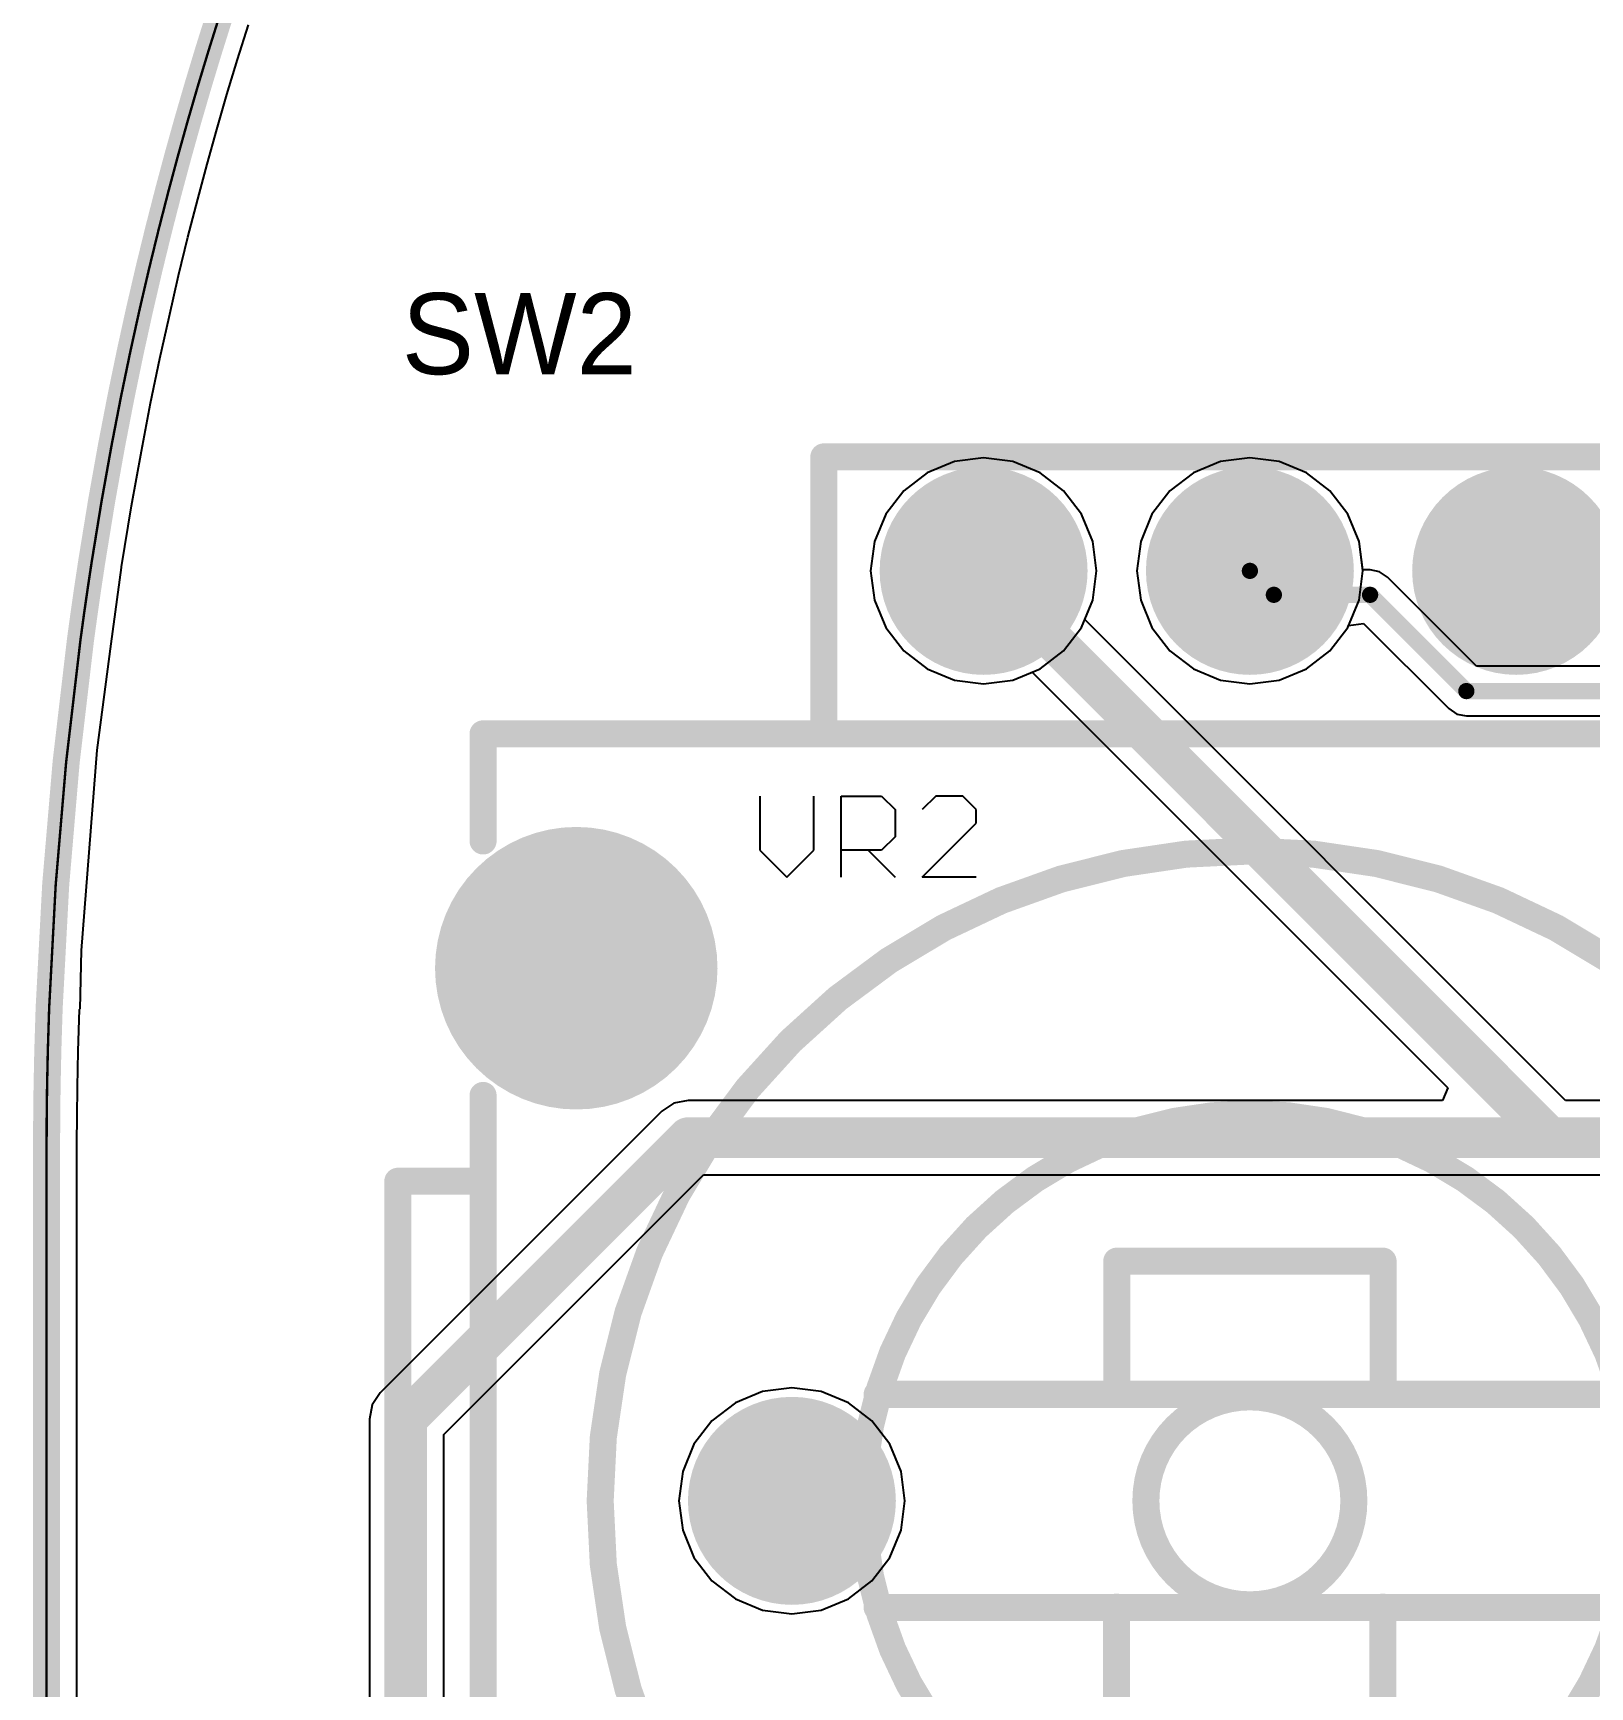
# Model space of a CAD drawing. Header units: millimetres. Extents: x -14 to 86, y -29 to 39.
# Drawn here: x -14.28 to 0.34, y 3.86 to 19.39 of the extents above; entities that cross this region are included whole.
import ezdxf

# ---------------------------------------------------------------- set-up
doc = ezdxf.new("R2010")
doc.units = ezdxf.units.MM
for name, color, linetype in [('BottomLayer', 5, 'Continuous'), ('BottomSolder', 6, 'Continuous'), ('KeepOutLayer', 6, 'Continuous'), ('Mechanical1', 6, 'Continuous'), ('MultiLayer', 9, 'Continuous'), ('PadHoleLayer', 156, 'Continuous'), ('TopLayer', 1, 'Continuous'), ('TopOverlay', 2, 'Continuous'), ('TopSolder', 216, 'Continuous')]:
    doc.layers.add(name, color=color, linetype=linetype)

# ---------------------------------------------------------------- blocks, each defined once
blk = doc.blocks.new('SW_TH_RKJXV1224005_31')
at = {"layer": 'BottomLayer'}
for points, const_width in [([(-4.1527095, 9.510902999999999, 1), (-3.2527113, 9.510902999999999, 1)], 0.8999982), ([(-1.6524605, 9.510902999999999, 1), (-0.7524623, 9.510902999999999, 1)], 0.8999982), ([(0.8472804999999999, 9.510902999999999, 1), (1.7472787, 9.510902999999999, 1)], 0.8999982), ([(-8.15231288, 5.780912999999999, 1), (-6.90231792, 5.780912999999999, 1)], 1.2499975), ([(-5.9526805, 0.780923, 1), (-5.0526823, 0.780923, 1)], 0.8999982)]:
    blk.add_lwpolyline(points, format="xyb", close=True, dxfattribs=dict(at, const_width=const_width))
at = {"layer": 'BottomSolder'}
for points, const_width in [([(-4.190809499999999, 9.510902999999999, 1), (-3.2146113, 9.510902999999999, 1)], 0.9761982), ([(-1.6905605, 9.510902999999999, 1), (-0.7143623, 9.510902999999999, 1)], 0.9761982), ([(0.8091804999999999, 9.510902999999999, 1), (1.7853787, 9.510902999999999, 1)], 0.9761982), ([(-8.19041288, 5.780912999999999, 1), (-6.86421792, 5.780912999999999, 1)], 1.3261975), ([(-5.9907805, 0.780923, 1), (-5.0145823, 0.780923, 1)], 0.9761982)]:
    blk.add_lwpolyline(points, format="xyb", close=True, dxfattribs=dict(at, const_width=const_width))
at = {"layer": 'MultiLayer'}
for points, const_width in [([(-4.1527095, 9.510902999999999, 1), (-3.2527113, 9.510902999999999, 1)], 0.8999982), ([(-1.6524605, 9.510902999999999, 1), (-0.7524623, 9.510902999999999, 1)], 0.8999982), ([(0.8472804999999999, 9.510902999999999, 1), (1.7472787, 9.510902999999999, 1)], 0.8999982), ([(-8.15231288, 5.780912999999999, 1), (-6.90231792, 5.780912999999999, 1)], 1.2499975), ([(-5.9526805, 0.780923, 1), (-5.0526823, 0.780923, 1)], 0.8999982)]:
    blk.add_lwpolyline(points, format="xyb", close=True, dxfattribs=dict(at, const_width=const_width))
at = {"layer": 'PadHoleLayer'}
for points, const_width in [([(-4.0027098, 9.510902999999999, 1), (-3.402711, 9.510902999999999, 1)], 0.5999987999999999), ([(-1.5024608, 9.510902999999999, 1), (-0.9024619999999999, 9.510902999999999, 1)], 0.5999987999999999), ([(0.9972802, 9.510902999999999, 1), (1.597279, 9.510902999999999, 1)], 0.5999987999999999), ([(-7.977314499999999, 5.780912999999999, 1), (-7.0773163, 5.780912999999999, 1)], 0.8999982), ([(-5.9526805, 0.780923, 1), (-5.0526823, 0.780923, 1)], 0.8999982)]:
    blk.add_lwpolyline(points, format="xyb", close=True, dxfattribs=dict(at, const_width=const_width))
at = {"layer": 'TopLayer'}
for points, const_width in [([(-4.1527095, 9.510902999999999, 1), (-3.2527113, 9.510902999999999, 1)], 0.8999982), ([(-1.6524605, 9.510902999999999, 1), (-0.7524623, 9.510902999999999, 1)], 0.8999982), ([(0.8472804999999999, 9.510902999999999, 1), (1.7472787, 9.510902999999999, 1)], 0.8999982), ([(-8.15231288, 5.780912999999999, 1), (-6.90231792, 5.780912999999999, 1)], 1.2499975), ([(-5.9526805, 0.780923, 1), (-5.0526823, 0.780923, 1)], 0.8999982)]:
    blk.add_lwpolyline(points, format="xyb", close=True, dxfattribs=dict(at, const_width=const_width))
at = {"layer": 'TopOverlay'}
for p, q in [((-5.8031634, 7.39648762), (-5.8031634, 6.888652720000001)), ((-5.2953285, 6.888652720000001), (-5.2953285, 7.39648762)), ((-5.04140978, 6.634734), (-5.04140978, 7.39648762)), ((-5.04140978, 7.39648762), (-4.6605317, 7.39648762)), ((-4.6605317, 7.39648762), (-4.53357488, 7.26952826)), ((-4.152696799999999, 7.39648762), (-4.27965616, 7.26952826)), ((-3.89877808, 7.39648762), (-4.152696799999999, 7.39648762)), ((-3.771821259999999, 7.26952826), (-3.89877808, 7.39648762)), ((-4.53357488, 7.26952826), (-4.53357488, 7.015612079999999)), ((-4.27965616, 6.634734), (-3.771821259999999, 7.1425689)), ((-3.771821259999999, 7.1425689), (-3.771821259999999, 7.26952826)), ((-4.53357488, 7.015612079999999), (-4.6605317, 6.888652720000001)), ((-5.8031634, 6.888652720000001), (-5.54924468, 6.634734)), ((-5.54924468, 6.634734), (-5.2953285, 6.888652720000001)), ((-4.6605317, 6.888652720000001), (-5.04140978, 6.888652720000001)), ((-4.78749106, 6.888652720000001), (-4.53357488, 6.634734)), ((-3.771821259999999, 6.634734), (-4.27965616, 6.634734))]:
    blk.add_line(p, q, dxfattribs=at)
at = {"layer": 'TopOverlay', "const_width": 0.254}
for points in [[(-5.2027074, 10.5809034), (2.7972766, 10.5809034)], [(-5.2027074, 7.9809086), (-5.2027074, 10.5809034)], [(-8.4023454, 6.975322599999999), (-8.4023454, 7.9809086)], [(-8.4023454, 7.9809086), (5.9976258, 7.9809086)], [(-8.4023454, -3.0246574), (-8.4023454, 4.5865034)], [(-9.2026994, -2.219071), (-9.2026994, 3.780917)], [(-9.2026994, 3.780917), (-8.4023454, 3.780917)], [(-2.4523446, 1.780921), (-2.4523446, 3.0309312)], [(-2.4523446, 3.0309312), (0.0476504, 3.0309312)], [(0.0476504, 1.780921), (0.0476504, 3.0309312)], [(-4.7023528, 1.780921), (2.2976332, 1.780921)], [(-4.7024798, -0.219837), (2.2976332, -0.219075)], [(-2.4549354, -1.4666722), (-2.4549354, -0.216662)], [(0.0450596, -1.4666722), (0.0450596, -0.216662)]]:
    blk.add_lwpolyline(points, dxfattribs=at)
at = {"layer": 'TopOverlay'}
for points, const_width in [([(-5.266207399999999, 10.5809034, 1), (-5.1392074, 10.5809034, 1)], 0.127), ([(-5.266207399999999, 10.5809034, 1), (-5.1392074, 10.5809034, 1)], 0.127), ([(-8.4658454, 7.9809086, 1), (-8.3388454, 7.9809086, 1)], 0.127), ([(-8.4658454, 7.9809086, 1), (-8.3388454, 7.9809086, 1)], 0.127), ([(-5.266207399999999, 7.9809086, 1), (-5.1392074, 7.9809086, 1)], 0.127), ([(-8.4658454, 6.975322599999999, 1), (-8.3388454, 6.975322599999999, 1)], 0.127), ([(4.8973486, 0.780923, 1), (-7.3027794, 0.780923, 1)], 0.254), ([(-8.4658454, 4.5865034, 1), (-8.3388454, 4.5865034, 1)], 0.127), ([(2.4330406, 0.779399, 1), (-4.8344074, 0.779399, 1)], 0.254), ([(-9.2661994, 3.780917, 1), (-9.139199399999999, 3.780917, 1)], 0.127), ([(-9.2661994, 3.780917, 1), (-9.139199399999999, 3.780917, 1)], 0.127), ([(-8.4658454, 3.780917, 1), (-8.3388454, 3.780917, 1)], 0.127), ([(-2.5158446, 3.0309312, 1), (-2.3888446, 3.0309312, 1)], 0.127), ([(-2.5158446, 3.0309312, 1), (-2.3888446, 3.0309312, 1)], 0.127), ([(-0.0158496, 3.0309312, 1), (0.1111504, 3.0309312, 1)], 0.127), ([(-0.0158496, 3.0309312, 1), (0.1111504, 3.0309312, 1)], 0.127), ([(-4.765852799999999, 1.780921, 1), (-4.6388528, 1.780921, 1)], 0.127), ([(-2.5158446, 1.780921, 1), (-2.3888446, 1.780921, 1)], 0.127), ([(-0.2263394, 0.780923, 1), (-2.1790914, 0.780923, 1)], 0.254), ([(-0.0158496, 1.780921, 1), (0.1111504, 1.780921, 1)], 0.127), ([(-7.3662794, 0.780923, 1), (-7.2392794, 0.780923, 1)], 0.127), ([(-4.897907399999999, 0.779399, 1), (-4.7709074, 0.779399, 1)], 0.127), ([(-2.2425914, 0.780923, 1), (-2.1155914, 0.780923, 1)], 0.127), ([(-0.2898394, 0.780923, 1), (-0.1628394, 0.780923, 1)], 0.127), ([(-4.765979799999999, -0.219837, 1), (-4.6389798, -0.219837, 1)], 0.127), ([(-2.5184354, -0.216662, 1), (-2.3914354, -0.216662, 1)], 0.127), ([(-0.0184404, -0.216662, 1), (0.1085596, -0.216662, 1)], 0.127)]:
    blk.add_lwpolyline(points, format="xyb", close=True, dxfattribs=dict(at, const_width=const_width))
at = {"layer": 'TopSolder'}
for points, const_width in [([(-4.190809499999999, 9.510902999999999, 1), (-3.2146113, 9.510902999999999, 1)], 0.9761982), ([(-1.6905605, 9.510902999999999, 1), (-0.7143623, 9.510902999999999, 1)], 0.9761982), ([(0.8091804999999999, 9.510902999999999, 1), (1.7853787, 9.510902999999999, 1)], 0.9761982), ([(-8.19041288, 5.780912999999999, 1), (-6.86421792, 5.780912999999999, 1)], 1.3261975), ([(-5.9907805, 0.780923, 1), (-5.0145823, 0.780923, 1)], 0.9761982)]:
    blk.add_lwpolyline(points, format="xyb", close=True, dxfattribs=dict(at, const_width=const_width))

msp = doc.modelspace()

# ---------------------------------------------------------------- linework, layer by layer
at = {"layer": 'BottomLayer'}
for p, q in [((-12.35875862, 19.13593074), (-12.25572352, 19.4633596)), ((-12.45779068, 18.80870762), (-12.35875862, 19.13593074)), ((-12.55302544, 18.48130924), (-12.45779068, 18.80870762)), ((-12.64441972, 18.15413184), (-12.55302544, 18.48130924)), ((-12.7320294, 17.8272948), (-12.64441972, 18.15413184)), ((-12.8240663, 17.46835978), (-12.7320294, 17.8272948)), ((-12.9116328, 17.11019438), (-12.8240663, 17.46835978)), ((-13.00227778, 16.71993354), (-12.9116328, 17.11019438)), ((-13.0878072, 16.3307776), (-13.00227778, 16.71993354)), ((-13.17473108, 15.91098164), (-13.0878072, 16.3307776)), ((-13.26191912, 15.46066504), (-13.17473108, 15.91098164)), ((-13.35359788, 14.94856802), (-13.26191912, 15.46066504)), ((-5.3537104, 15.3983817), (-5.62844188, 15.3622121)), ((-5.07897892, 15.3622121), (-5.3537104, 15.3983817)), ((-2.8534614, 15.3983817), (-3.12819288, 15.3622121)), ((-2.57872992, 15.3622121), (-2.8534614, 15.3983817)), ((-5.884451019999999, 15.25616964), (-6.104288019999999, 15.08748062)), ((-5.62844188, 15.3622121), (-5.884451019999999, 15.25616964)), ((-4.82296978, 15.25616964), (-5.07897892, 15.3622121)), ((-4.603132779999999, 15.08748062), (-4.82296978, 15.25616964)), ((-3.38420202, 15.25616964), (-3.60403902, 15.08748062)), ((-3.12819288, 15.3622121), (-3.38420202, 15.25616964)), ((-2.32272078, 15.25616964), (-2.57872992, 15.3622121)), ((-2.10288378, 15.08748062), (-2.32272078, 15.25616964)), ((-6.104288019999999, 15.08748062), (-6.27297704, 14.86764108)), ((-4.43444376, 14.86764108), (-4.603132779999999, 15.08748062)), ((-3.60403902, 15.08748062), (-3.77272804, 14.86764108)), ((-1.93419476, 14.86764108), (-2.10288378, 15.08748062)), ((-13.447141, 14.37426894), (-13.35359788, 14.94856802)), ((-6.27297704, 14.86764108), (-6.379019499999999, 14.61163448)), ((-4.328401299999999, 14.61163448), (-4.43444376, 14.86764108)), ((-3.77272804, 14.86764108), (-3.8787705, 14.61163448)), ((-1.8281523, 14.61163448), (-1.93419476, 14.86764108)), ((-6.379019499999999, 14.61163448), (-6.4151891, 14.336903)), ((-4.2922317, 14.336903), (-4.328401299999999, 14.61163448)), ((-3.8787705, 14.61163448), (-3.9149401, 14.336903)), ((-1.79305458, 14.34504624), (-1.8281523, 14.61163448)), ((-13.5438515, 13.65194374), (-13.4496302, 14.36760906)), ((-13.4496302, 14.36760906), (-13.447141, 14.37426894)), ((-6.4151891, 14.336903), (-6.379019499999999, 14.06217152)), ((-4.328401299999999, 14.06217152), (-4.2922317, 14.336903)), ((-3.9149401, 14.336903), (-3.8787705, 14.06217152)), ((-1.7248632, 14.34504624), (-1.79305458, 14.34504624)), ((-1.63566856, 14.32730434), (-1.7248632, 14.34504624)), ((-1.56005276, 14.27677866), (-1.63566856, 14.32730434)), ((-0.72465692, 13.44138282), (-1.56005276, 14.27677866)), ((-6.379019499999999, 14.06217152), (-6.27297704, 13.80616492)), ((-4.43444376, 13.80616492), (-4.328401299999999, 14.06217152)), ((-3.8787705, 14.06217152), (-3.77272804, 13.80616492)), ((-1.93419476, 13.80616492), (-1.92623948, 13.8253724)), ((-1.92623948, 13.8253724), (-1.7867376, 13.84422174)), ((-1.7867376, 13.84422174), (-0.9860102199999999, 13.04349436)), ((-6.27297704, 13.80616492), (-6.104288019999999, 13.58632538)), ((-4.603132779999999, 13.58632538), (-4.43444376, 13.80616492)), ((-3.77272804, 13.80616492), (-3.60403902, 13.58632538)), ((-2.10288378, 13.58632538), (-1.93419476, 13.80616492)), ((-13.67536508, 12.65298206), (-13.54384896, 13.65194374)), ((-13.54384896, 13.65194374), (-13.5438515, 13.65194374)), ((-6.104288019999999, 13.58632538), (-5.884451019999999, 13.41763636)), ((-4.82296978, 13.41763636), (-4.603132779999999, 13.58632538)), ((-3.60403902, 13.58632538), (-3.38420202, 13.41763636)), ((-2.32272078, 13.41763636), (-2.10288378, 13.58632538)), ((-5.884451019999999, 13.41763636), (-5.62844188, 13.3115939)), ((-5.07897892, 13.3115939), (-4.82296978, 13.41763636)), ((-3.38420202, 13.41763636), (-3.12819288, 13.3115939)), ((-2.57872992, 13.3115939), (-2.32272078, 13.41763636)), ((6.78141392, 13.44138282), (-0.72465692, 13.44138282)), ((-5.62844188, 13.3115939), (-5.3537104, 13.2754243)), ((-5.3537104, 13.2754243), (-5.07897892, 13.3115939)), ((-3.12819288, 13.3115939), (-2.8534614, 13.2754243)), ((-2.8534614, 13.2754243), (-2.57872992, 13.3115939)), ((-0.9860102199999999, 13.04349436), (-0.9103944199999999, 12.99296868)), ((-0.9103944199999999, 12.99296868), (-0.8211997799999998, 12.97522678)), ((-0.8211997799999998, 12.97522678), (18.5423048, 12.97522678)), ((-13.8233912, 10.77212476), (-13.67536508, 12.65298206)), ((-13.83772442, 10.22474206), (-13.8233912, 10.77212476)), ((-13.85525042, 9.82684344), (-13.84292634, 10.21988304)), ((-13.84292634, 10.21988304), (-13.83772188, 10.22474206)), ((-13.83772188, 10.22474206), (-13.83772442, 10.22474206)), ((-13.86227606, 9.490171519999999), (-13.85525042, 9.82684344)), ((-13.86560854, 9.21335978), (-13.86227606, 9.490171519999999)), ((-13.8666982, 8.96645908), (-13.86560854, 9.21335978)), ((-13.86670836, 8.93963922), (-13.8666982, 8.96645908)), ((-13.86670836, -28.92688906), (-13.86670836, 8.93963922)), ((-7.684422019999999, 6.52618964), (-7.90425902, 6.35750062)), ((-7.428412879999999, 6.6322321), (-7.684422019999999, 6.52618964)), ((-7.153681399999999, 6.668401699999999), (-7.428412879999999, 6.6322321)), ((-6.878949919999999, 6.6322321), (-7.153681399999999, 6.668401699999999)), ((-6.62294078, 6.52618964), (-6.878949919999999, 6.6322321)), ((-6.403103779999999, 6.35750062), (-6.62294078, 6.52618964)), ((-7.90425902, 6.35750062), (-8.07294804, 6.13766108)), ((-6.23441476, 6.13766108), (-6.403103779999999, 6.35750062)), ((-8.07294804, 6.13766108), (-8.1789905, 5.88165448)), ((-6.1283723, 5.88165448), (-6.23441476, 6.13766108)), ((-8.1789905, 5.88165448), (-8.215160099999999, 5.606922999999999)), ((-6.0922027, 5.606922999999999), (-6.1283723, 5.88165448)), ((-8.215160099999999, 5.606922999999999), (-8.1789905, 5.332191519999999)), ((-6.1283723, 5.332191519999999), (-6.0922027, 5.606922999999999)), ((-8.1789905, 5.332191519999999), (-8.07294804, 5.076184919999999)), ((-6.23441476, 5.076184919999999), (-6.1283723, 5.332191519999999)), ((-8.07294804, 5.076184919999999), (-7.90425902, 4.85634538)), ((-6.403103779999999, 4.85634538), (-6.23441476, 5.076184919999999)), ((-7.90425902, 4.85634538), (-7.684422019999999, 4.68765636)), ((-6.62294078, 4.68765636), (-6.403103779999999, 4.85634538)), ((-7.684422019999999, 4.68765636), (-7.428412879999999, 4.5816139)), ((-6.878949919999999, 4.5816139), (-6.62294078, 4.68765636)), ((-7.428412879999999, 4.5816139), (-7.153681399999999, 4.5454443)), ((-7.153681399999999, 4.5454443), (-6.878949919999999, 4.5816139))]:
    msp.add_line(p, q, dxfattribs=at)
at = {"layer": 'BottomLayer', "const_width": 0.1524}
for points in [[(-2.8534614, 14.336903), (-2.62852662, 14.11196822)], [(-2.62852662, 14.11196822), (-1.7248632, 14.11196822)], [(-1.7248632, 14.11196822), (-0.8211997799999998, 13.2083048)], [(-0.8211997799999998, 13.2083048), (18.5423048, 13.2083048)]]:
    msp.add_lwpolyline(points, dxfattribs=at)
at = {"layer": 'BottomLayer', "const_width": 0.0762}
for points in [[(-2.8915614, 14.336903, 1), (-2.8153614, 14.336903, 1)], [(-2.66662662, 14.11196822, 1), (-2.59042662, 14.11196822, 1)], [(-2.66662662, 14.11196822, 1), (-2.59042662, 14.11196822, 1)], [(-1.7629632, 14.11196822, 1), (-1.6867632, 14.11196822, 1)], [(-1.7629632, 14.11196822, 1), (-1.6867632, 14.11196822, 1)], [(-0.85929978, 13.2083048, 1), (-0.7830997799999999, 13.2083048, 1)], [(-0.85929978, 13.2083048, 1), (-0.7830997799999999, 13.2083048, 1)]]:
    msp.add_lwpolyline(points, format="xyb", close=True, dxfattribs=at)
at = {"layer": 'KeepOutLayer', "const_width": 0.254}
for points in [[(-12.63094502, 19.22000728), (-12.52697266, 19.5504181)], [(-12.73093466, 18.88962948), (-12.63094502, 19.22000728)], [(-12.82699492, 18.5593863), (-12.73093466, 18.88962948)], [(-12.91918168, 18.2293768), (-12.82699492, 18.5593863)], [(-13.00755082, 17.89970512), (-12.91918168, 18.2293768)], [(-13.10040814, 17.53757732), (-13.00755082, 17.89970512)], [(-13.18877982, 17.17611246), (-13.10040814, 17.53757732)], [(-13.28015632, 16.78270202), (-13.18877982, 17.17611246)], [(-13.36637408, 16.3904168), (-13.28015632, 16.78270202)], [(-13.45406504, 15.96691498), (-13.36637408, 16.3904168)], [(-13.54198968, 15.51279346), (-13.45406504, 15.96691498)], [(-13.63439488, 14.99663498), (-13.54198968, 15.51279346)], [(-13.72830884, 14.42006768), (-13.63439488, 14.99663498)], [(-14.14003268, 9.83419674), (-14.12744952, 10.2355142)], [(-14.12745206, 10.2355142), (-14.12744952, 10.2355142)], [(-14.1471142, 9.49494672), (-14.14003268, 9.83419674)], [(-14.15047462, 9.21571436), (-14.1471142, 9.49494672)], [(-14.1515719, 8.96719314), (-14.15047462, 9.21571436)], [(-14.15158206, 8.9397459), (-14.1515719, 8.96719314)], [(-14.15158206, -29.20509526), (-14.15158206, 8.9397459)]]:
    msp.add_lwpolyline(points, dxfattribs=at)
at = {"layer": 'KeepOutLayer', "const_width": 0.127}
for points in [[(-12.69444502, 19.22000728, 1), (-12.56744502, 19.22000728, 1)], [(-12.69444502, 19.22000728, 1), (-12.56744502, 19.22000728, 1)], [(-12.79443466, 18.88962948, 1), (-12.66743466, 18.88962948, 1)], [(-12.79443466, 18.88962948, 1), (-12.66743466, 18.88962948, 1)], [(-12.89049492, 18.5593863, 1), (-12.76349492, 18.5593863, 1)], [(-12.89049492, 18.5593863, 1), (-12.76349492, 18.5593863, 1)], [(-12.98268168, 18.2293768, 1), (-12.85568168, 18.2293768, 1)], [(-12.98268168, 18.2293768, 1), (-12.85568168, 18.2293768, 1)], [(-13.07105082, 17.89970512, 1), (-12.94405082, 17.89970512, 1)], [(-13.07105082, 17.89970512, 1), (-12.94405082, 17.89970512, 1)], [(-13.16390814, 17.53757732, 1), (-13.03690814, 17.53757732, 1)], [(-13.16390814, 17.53757732, 1), (-13.03690814, 17.53757732, 1)], [(-13.25227982, 17.17611246, 1), (-13.12527982, 17.17611246, 1)], [(-13.25227982, 17.17611246, 1), (-13.12527982, 17.17611246, 1)], [(-13.34365632, 16.78270202, 1), (-13.21665632, 16.78270202, 1)], [(-13.34365632, 16.78270202, 1), (-13.21665632, 16.78270202, 1)], [(-13.42987408, 16.3904168, 1), (-13.30287408, 16.3904168, 1)], [(-13.42987408, 16.3904168, 1), (-13.30287408, 16.3904168, 1)], [(-13.51756504, 15.96691498, 1), (-13.39056504, 15.96691498, 1)], [(-13.51756504, 15.96691498, 1), (-13.39056504, 15.96691498, 1)], [(-13.60548968, 15.51279346, 1), (-13.47848968, 15.51279346, 1)], [(-13.60548968, 15.51279346, 1), (-13.47848968, 15.51279346, 1)], [(-13.69789488, 14.99663498, 1), (-13.57089488, 14.99663498, 1)], [(-13.69789488, 14.99663498, 1), (-13.57089488, 14.99663498, 1)], [(-13.79180884, 14.42006768, 1), (-13.66480884, 14.42006768, 1)], [(-13.79180884, 14.42006768, 1), (-13.66480884, 14.42006768, 1)], [(-13.89682514, 13.69057968, 1), (-13.76982514, 13.69057968, 1)], [(-13.89682514, 13.69057968, 1), (-13.76982514, 13.69057968, 1)], [(-14.19095206, 10.2355142, 1), (-14.06395206, 10.2355142, 1)], [(-14.19095206, 10.2355142, 1), (-14.06395206, 10.2355142, 1)], [(-14.19094952, 10.2355142, 1), (-14.06394952, 10.2355142, 1)], [(-14.19094952, 10.2355142, 1), (-14.06394952, 10.2355142, 1)], [(-14.20353268, 9.83419674, 1), (-14.07653268, 9.83419674, 1)], [(-14.20353268, 9.83419674, 1), (-14.07653268, 9.83419674, 1)], [(-14.2106142, 9.49494672, 1), (-14.0836142, 9.49494672, 1)], [(-14.2106142, 9.49494672, 1), (-14.0836142, 9.49494672, 1)], [(-14.21397462, 9.21571436, 1), (-14.08697462, 9.21571436, 1)], [(-14.21397462, 9.21571436, 1), (-14.08697462, 9.21571436, 1)], [(-14.21508206, 8.9397459, 1), (-14.08808206, 8.9397459, 1)], [(-14.21508206, 8.9397459, 1), (-14.08808206, 8.9397459, 1)], [(-14.2150719, 8.96719314, 1), (-14.0880719, 8.96719314, 1)], [(-14.2150719, 8.96719314, 1), (-14.0880719, 8.96719314, 1)]]:
    msp.add_lwpolyline(points, format="xyb", close=True, dxfattribs=at)
at = {"layer": 'KeepOutLayer', "const_width": 0.254}
for points in [[(-13.83332514, 13.69057968, -0.005132765950008363), (-13.72830884, 14.42006768)], [(-14.12745206, 10.2355142, -0.02388396405282281), (-13.83332514, 13.69057968)]]:
    msp.add_lwpolyline(points, format="xyb", dxfattribs=at)
at = {"layer": 'Mechanical1', "const_width": 0.02269998}
for points in [[(-12.63094502, 19.22000728), (-12.52697266, 19.5504181)], [(-12.73093466, 18.88962948), (-12.63094502, 19.22000728)], [(-12.82699492, 18.5593863), (-12.73093466, 18.88962948)], [(-12.91918168, 18.2293768), (-12.82699492, 18.5593863)], [(-13.00755082, 17.89970512), (-12.91918168, 18.2293768)], [(-13.10040814, 17.53757732), (-13.00755082, 17.89970512)], [(-13.18877982, 17.17611246), (-13.10040814, 17.53757732)], [(-13.28015632, 16.78270202), (-13.18877982, 17.17611246)], [(-13.36637408, 16.3904168), (-13.28015632, 16.78270202)], [(-13.45406504, 15.96691498), (-13.36637408, 16.3904168)], [(-13.54198968, 15.51279346), (-13.45406504, 15.96691498)], [(-13.63439488, 14.99663498), (-13.54198968, 15.51279346)], [(-13.72830884, 14.42006768), (-13.63439488, 14.99663498)], [(-14.14003268, 9.83419674), (-14.12744952, 10.2355142)], [(-14.1471142, 9.49494672), (-14.14003268, 9.83419674)], [(-14.15047462, 9.21571436), (-14.1471142, 9.49494672)], [(-14.1515719, 8.96719314), (-14.15047462, 9.21571436)], [(-14.15158206, 8.9397459), (-14.1515719, 8.96719314)], [(-14.15158206, -29.20509526), (-14.15158206, 8.9397459)]]:
    msp.add_lwpolyline(points, dxfattribs=at)
at = {"layer": 'Mechanical1', "const_width": 0.01134872}
for points in [[(-12.63661938, 19.22000728, 1), (-12.62527066, 19.22000728, 1)], [(-12.63661938, 19.22000728, 1), (-12.62527066, 19.22000728, 1)], [(-12.73660902, 18.88962948, 1), (-12.7252603, 18.88962948, 1)], [(-12.73660902, 18.88962948, 1), (-12.7252603, 18.88962948, 1)], [(-12.83266928, 18.5593863, 1), (-12.82132056, 18.5593863, 1)], [(-12.83266928, 18.5593863, 1), (-12.82132056, 18.5593863, 1)], [(-12.92485604, 18.2293768, 1), (-12.91350732, 18.2293768, 1)], [(-12.92485604, 18.2293768, 1), (-12.91350732, 18.2293768, 1)], [(-13.01322518, 17.89970512, 1), (-13.00187646, 17.89970512, 1)], [(-13.01322518, 17.89970512, 1), (-13.00187646, 17.89970512, 1)], [(-13.1060825, 17.53757732, 1), (-13.09473378, 17.53757732, 1)], [(-13.1060825, 17.53757732, 1), (-13.09473378, 17.53757732, 1)], [(-13.19445418, 17.17611246, 1), (-13.18310546, 17.17611246, 1)], [(-13.19445418, 17.17611246, 1), (-13.18310546, 17.17611246, 1)], [(-13.28583068, 16.78270202, 1), (-13.27448196, 16.78270202, 1)], [(-13.28583068, 16.78270202, 1), (-13.27448196, 16.78270202, 1)], [(-13.37204844, 16.3904168, 1), (-13.36069972, 16.3904168, 1)], [(-13.37204844, 16.3904168, 1), (-13.36069972, 16.3904168, 1)], [(-13.4597394, 15.96691498, 1), (-13.44839068, 15.96691498, 1)], [(-13.4597394, 15.96691498, 1), (-13.44839068, 15.96691498, 1)], [(-13.54766404, 15.51279346, 1), (-13.53631532, 15.51279346, 1)], [(-13.54766404, 15.51279346, 1), (-13.53631532, 15.51279346, 1)], [(-13.64006924, 14.99663498, 1), (-13.62872052, 14.99663498, 1)], [(-13.64006924, 14.99663498, 1), (-13.62872052, 14.99663498, 1)], [(-13.7339832, 14.42006768, 1), (-13.72263448, 14.42006768, 1)], [(-13.7339832, 14.42006768, 1), (-13.72263448, 14.42006768, 1)], [(-13.8389995, 13.69057968, 1), (-13.82765078, 13.69057968, 1)], [(-13.8389995, 13.69057968, 1), (-13.82765078, 13.69057968, 1)], [(-14.13312642, 10.2355142, 1), (-14.1217777, 10.2355142, 1)], [(-14.13312388, 10.2355142, 1), (-14.12177516, 10.2355142, 1)], [(-14.14570704, 9.83419674, 1), (-14.13435832, 9.83419674, 1)], [(-14.14570704, 9.83419674, 1), (-14.13435832, 9.83419674, 1)], [(-14.15278856, 9.49494672, 1), (-14.14143984, 9.49494672, 1)], [(-14.15278856, 9.49494672, 1), (-14.14143984, 9.49494672, 1)], [(-14.15614898, 9.21571436, 1), (-14.14480026, 9.21571436, 1)], [(-14.15614898, 9.21571436, 1), (-14.14480026, 9.21571436, 1)], [(-14.15725642, 8.9397459, 1), (-14.1459077, 8.9397459, 1)], [(-14.15725642, 8.9397459, 1), (-14.1459077, 8.9397459, 1)], [(-14.15724626, 8.96719314, 1), (-14.14589754, 8.96719314, 1)], [(-14.15724626, 8.96719314, 1), (-14.14589754, 8.96719314, 1)]]:
    msp.add_lwpolyline(points, format="xyb", close=True, dxfattribs=at)
at = {"layer": 'Mechanical1', "const_width": 0.02269998}
for points in [[(-13.83332514, 13.69057968, -0.005132765950006475), (-13.72830884, 14.42006768)], [(-14.12745206, 10.2355142, -0.02388396405281881), (-13.83332514, 13.69057968)]]:
    msp.add_lwpolyline(points, format="xyb", dxfattribs=at)
at = {"layer": 'TopLayer'}
for p, q in [((-12.35875862, 19.13593074), (-12.25572352, 19.4633596)), ((-12.45779068, 18.80870762), (-12.35875862, 19.13593074)), ((-12.55302544, 18.48130924), (-12.45779068, 18.80870762)), ((-12.64441972, 18.15413184), (-12.55302544, 18.48130924)), ((-12.7320294, 17.8272948), (-12.64441972, 18.15413184)), ((-12.8240663, 17.46835978), (-12.7320294, 17.8272948)), ((-12.9116328, 17.11019438), (-12.8240663, 17.46835978)), ((-13.00227778, 16.71993354), (-12.9116328, 17.11019438)), ((-13.0878072, 16.3307776), (-13.00227778, 16.71993354)), ((-13.17473108, 15.91098164), (-13.0878072, 16.3307776)), ((-13.26191912, 15.46066504), (-13.17473108, 15.91098164)), ((-13.35359788, 14.94856802), (-13.26191912, 15.46066504)), ((-5.3537104, 15.3983817), (-5.62844188, 15.3622121)), ((-5.07897892, 15.3622121), (-5.3537104, 15.3983817)), ((-2.8534614, 15.3983817), (-3.12819288, 15.3622121)), ((-2.57872992, 15.3622121), (-2.8534614, 15.3983817)), ((-5.884451019999999, 15.25616964), (-6.104288019999999, 15.08748062)), ((-5.62844188, 15.3622121), (-5.884451019999999, 15.25616964)), ((-4.82296978, 15.25616964), (-5.07897892, 15.3622121)), ((-4.603132779999999, 15.08748062), (-4.82296978, 15.25616964)), ((-3.38420202, 15.25616964), (-3.60403902, 15.08748062)), ((-3.12819288, 15.3622121), (-3.38420202, 15.25616964)), ((-2.32272078, 15.25616964), (-2.57872992, 15.3622121)), ((-2.10288378, 15.08748062), (-2.32272078, 15.25616964)), ((-6.104288019999999, 15.08748062), (-6.27297704, 14.86764108)), ((-4.43444376, 14.86764108), (-4.603132779999999, 15.08748062)), ((-3.60403902, 15.08748062), (-3.77272804, 14.86764108)), ((-1.93419476, 14.86764108), (-2.10288378, 15.08748062)), ((-13.447141, 14.37426894), (-13.35359788, 14.94856802)), ((-6.27297704, 14.86764108), (-6.379019499999999, 14.61163448)), ((-4.328401299999999, 14.61163448), (-4.43444376, 14.86764108)), ((-3.77272804, 14.86764108), (-3.8787705, 14.61163448)), ((-1.8281523, 14.61163448), (-1.93419476, 14.86764108)), ((-6.379019499999999, 14.61163448), (-6.4151891, 14.336903)), ((-4.2922317, 14.336903), (-4.328401299999999, 14.61163448)), ((-3.8787705, 14.61163448), (-3.9149401, 14.336903)), ((-1.7919827, 14.336903), (-1.8281523, 14.61163448)), ((-13.5438515, 13.65194374), (-13.4496302, 14.36760906)), ((-13.4496302, 14.36760906), (-13.447141, 14.37426894)), ((-6.4151891, 14.336903), (-6.379019499999999, 14.06217152)), ((-4.328401299999999, 14.06217152), (-4.2922317, 14.336903)), ((-3.9149401, 14.336903), (-3.8787705, 14.06217152)), ((-1.8281523, 14.06217152), (-1.7919827, 14.336903)), ((-6.379019499999999, 14.06217152), (-6.27297704, 13.80616492)), ((-4.40342274, 13.88105174), (-4.328401299999999, 14.06217152)), ((-3.8787705, 14.06217152), (-3.77272804, 13.80616492)), ((-1.93419476, 13.80616492), (-1.8281523, 14.06217152)), ((0.11100816, 9.366618299999999), (-4.40342274, 13.88105174)), ((-6.27297704, 13.80616492), (-6.104288019999999, 13.58632538)), ((-3.77272804, 13.80616492), (-3.60403902, 13.58632538)), ((-2.10288378, 13.58632538), (-1.93419476, 13.80616492)), ((-13.67536508, 12.65298206), (-13.54384896, 13.65194374)), ((-13.54384896, 13.65194374), (-13.5438515, 13.65194374)), ((-6.104288019999999, 13.58632538), (-5.884451019999999, 13.41763636)), ((-3.60403902, 13.58632538), (-3.38420202, 13.41763636)), ((-2.32272078, 13.41763636), (-2.10288378, 13.58632538)), ((-5.884451019999999, 13.41763636), (-5.62844188, 13.3115939)), ((-5.07897892, 13.3115939), (-4.89785914, 13.38661534)), ((-4.89785914, 13.38661534), (-0.9951948599999999, 9.483951059999999)), ((-3.38420202, 13.41763636), (-3.12819288, 13.3115939)), ((-2.57872992, 13.3115939), (-2.32272078, 13.41763636)), ((-5.62844188, 13.3115939), (-5.3537104, 13.2754243)), ((-5.3537104, 13.2754243), (-5.07897892, 13.3115939)), ((-3.12819288, 13.3115939), (-2.8534614, 13.2754243)), ((-2.8534614, 13.2754243), (-2.57872992, 13.3115939)), ((-13.8233912, 10.77212476), (-13.67536508, 12.65298206)), ((-13.83772442, 10.22474206), (-13.8233912, 10.77212476)), ((-13.85525042, 9.82684344), (-13.84292634, 10.21988304)), ((-13.84292634, 10.21988304), (-13.83772188, 10.22474206)), ((-13.83772188, 10.22474206), (-13.83772442, 10.22474206)), ((-13.86227606, 9.490171519999999), (-13.85525042, 9.82684344)), ((-13.86560854, 9.21335978), (-13.86227606, 9.490171519999999)), ((-0.9951948599999999, 9.483951059999999), (-1.04379522, 9.366618299999999)), ((-8.261794499999999, 9.34000418), (-8.375218199999999, 9.264218199999998)), ((-8.128, 9.366618299999999), (-8.261794499999999, 9.34000418)), ((-1.04379522, 9.366618299999999), (-8.128, 9.366618299999999)), ((1.143, 9.366618299999999), (0.11100816, 9.366618299999999)), ((-13.8666982, 8.96645908), (-13.86560854, 9.21335978)), ((-8.375218199999999, 9.264218199999998), (-11.0184311, 6.621005299999999)), ((-13.86670836, 8.93963922), (-13.8666982, 8.96645908)), ((-13.86670836, -28.92688906), (-13.86670836, 8.93963922)), ((-10.4215946, 6.228969), (-7.983181899999999, 8.6673817)), ((-7.983181899999999, 8.6673817), (-0.0338201, 8.6673817)), ((-0.0338201, 8.6673817), (-0.03380739999999999, 8.66737916)), ((-0.03380739999999999, 8.66737916), (-0.0337947, 8.6673817)), ((-0.0337947, 8.6673817), (0.9994976199999999, 8.6673817)), ((-11.0184311, 6.621005299999999), (-11.09421708, 6.507581599999999)), ((-7.684422019999999, 6.52618964), (-7.90425902, 6.35750062)), ((-7.428412879999999, 6.6322321), (-7.684422019999999, 6.52618964)), ((-7.153681399999999, 6.668401699999999), (-7.428412879999999, 6.6322321)), ((-6.878949919999999, 6.6322321), (-7.153681399999999, 6.668401699999999)), ((-6.62294078, 6.52618964), (-6.878949919999999, 6.6322321)), ((-6.403103779999999, 6.35750062), (-6.62294078, 6.52618964)), ((-11.09421708, 6.507581599999999), (-11.1208312, 6.373787099999999)), ((-11.1208312, 6.373787099999999), (-11.1208312, -1.2517755)), ((-10.4215946, -1.1069574), (-10.4215946, 6.228969)), ((-7.90425902, 6.35750062), (-8.07294804, 6.13766108)), ((-6.23441476, 6.13766108), (-6.403103779999999, 6.35750062)), ((-8.07294804, 6.13766108), (-8.1789905, 5.88165448)), ((-6.1283723, 5.88165448), (-6.23441476, 6.13766108)), ((-8.1789905, 5.88165448), (-8.215160099999999, 5.606922999999999)), ((-6.0922027, 5.606922999999999), (-6.1283723, 5.88165448)), ((-8.215160099999999, 5.606922999999999), (-8.1789905, 5.332191519999999)), ((-6.1283723, 5.332191519999999), (-6.0922027, 5.606922999999999)), ((-8.1789905, 5.332191519999999), (-8.07294804, 5.076184919999999)), ((-6.23441476, 5.076184919999999), (-6.1283723, 5.332191519999999)), ((-8.07294804, 5.076184919999999), (-7.90425902, 4.85634538)), ((-6.403103779999999, 4.85634538), (-6.23441476, 5.076184919999999)), ((-7.90425902, 4.85634538), (-7.684422019999999, 4.68765636)), ((-6.62294078, 4.68765636), (-6.403103779999999, 4.85634538)), ((-7.684422019999999, 4.68765636), (-7.428412879999999, 4.5816139)), ((-6.878949919999999, 4.5816139), (-6.62294078, 4.68765636)), ((-7.428412879999999, 4.5816139), (-7.153681399999999, 4.5454443)), ((-7.153681399999999, 4.5454443), (-6.878949919999999, 4.5816139))]:
    msp.add_line(p, q, dxfattribs=at)
at = {"layer": 'TopLayer', "const_width": 0.3809999999999999}
for points in [[(-5.3537104, 14.336903), (-0.03380739999999999, 9.017)], [(-10.7712129, 6.373787099999999), (-8.128, 9.017)], [(-8.128, 9.017), (-0.03380739999999999, 9.017)], [(-0.03380739999999999, 9.017), (1.143, 9.017)], [(-10.7712129, -1.2517755), (-10.7712129, 6.373787099999999)]]:
    msp.add_lwpolyline(points, dxfattribs=at)
at = {"layer": 'TopLayer', "const_width": 0.1905}
for points in [[(-5.4489604, 14.336903, 1), (-5.2584604, 14.336903, 1)], [(-8.223249999999998, 9.017, 1), (-8.032749999999998, 9.017, 1)], [(-8.223249999999998, 9.017, 1), (-8.032749999999998, 9.017, 1)], [(-0.1290574, 9.017, 1), (0.0614426, 9.017, 1)], [(-0.1290574, 9.017, 1), (0.0614426, 9.017, 1)], [(-0.1290574, 9.017, 1), (0.0614426, 9.017, 1)], [(-10.8664629, 6.373787099999999, 1), (-10.6759629, 6.373787099999999, 1)], [(-10.8664629, 6.373787099999999, 1), (-10.6759629, 6.373787099999999, 1)]]:
    msp.add_lwpolyline(points, format="xyb", close=True, dxfattribs=at)

# ---------------------------------------------------------------- block references
msp.add_blockref('SW_TH_RKJXV1224005_31', (-1.651, 4.826))

# ---------------------------------------------------------------- texts
at = {"layer": 'TopOverlay'}
msp.add_text('SW2', height=0.7619999999999999, dxfattribs=at).set_placement((-10.81717674, 16.18282768))

doc.saveas('drawing.dxf')
